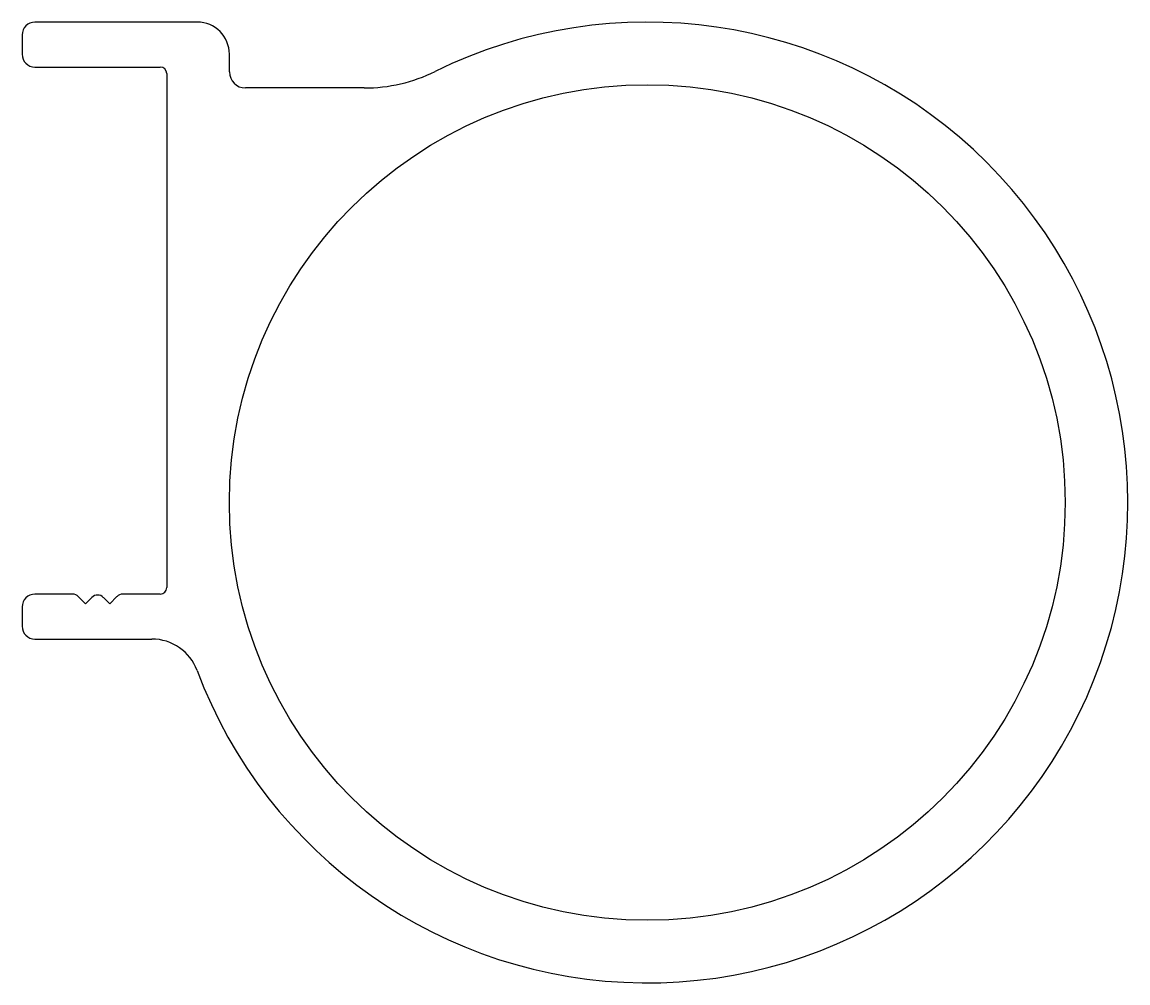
# Model space of a CAD drawing. Extents: x 2365.8 to 2400.2, y 917 to 946.9.
import ezdxf

# ---------------------------------------------------------------- set-up
doc = ezdxf.new("R2010")
doc.units = 0
doc.layers.get('0').update_dxf_attribs({"linetype": 'CONTINUOUS'})

msp = doc.modelspace()

# ---------------------------------------------------------------- linework, layer by layer
at = {"color": 0}
for p, q in [((2371.263, 946.868), (2366.213, 946.868)), ((2365.813, 946.468), (2365.813, 945.868)), ((2372.263, 945.318), (2372.263, 945.868)), ((2366.213, 945.468), (2370.113, 945.468)), ((2370.313, 945.268), (2370.313, 929.268)), ((2376.455, 944.818), (2372.763, 944.818)), ((2367.385, 929.068), (2366.213, 929.068)), ((2367.788, 928.768), (2367.562, 928.995)), ((2367.987, 928.966), (2367.788, 928.768)), ((2368.538, 928.768), (2368.34, 928.966)), ((2368.765, 928.995), (2368.538, 928.768)), ((2370.113, 929.068), (2368.942, 929.068)), ((2365.813, 928.668), (2365.813, 928.068)), ((2366.213, 927.668), (2369.851, 927.668))]:
    msp.add_line(p, q, dxfattribs=at)
msp.add_circle((2385.263, 931.918), 13, dxfattribs=at)
for centre, radius, start, end in [((2366.213, 946.468), 0.4, 90, 180), ((2385.263, 931.918), 14.95, 200.4594, 116.202), ((2371.263, 945.868), 1, 0, 90), ((2366.213, 945.868), 0.4, 180, 270), ((2370.113, 945.268), 0.2, 0, 90), ((2372.763, 945.318), 0.5, 180, 270), ((2376.455, 949.818), 5, 270, 296.202), ((2370.113, 929.268), 0.2, 270, 0), ((2366.213, 928.668), 0.4, 90, 180), ((2367.385, 928.818), 0.25, 45, 90), ((2368.163, 928.789), 0.25, 45, 135), ((2368.942, 928.818), 0.25, 90, 135), ((2366.213, 928.068), 0.4, 180, 270), ((2369.851, 926.168), 1.5, 20.4594, 90)]:
    msp.add_arc(centre, radius, start, end, dxfattribs=at)

doc.saveas('drawing.dxf')
